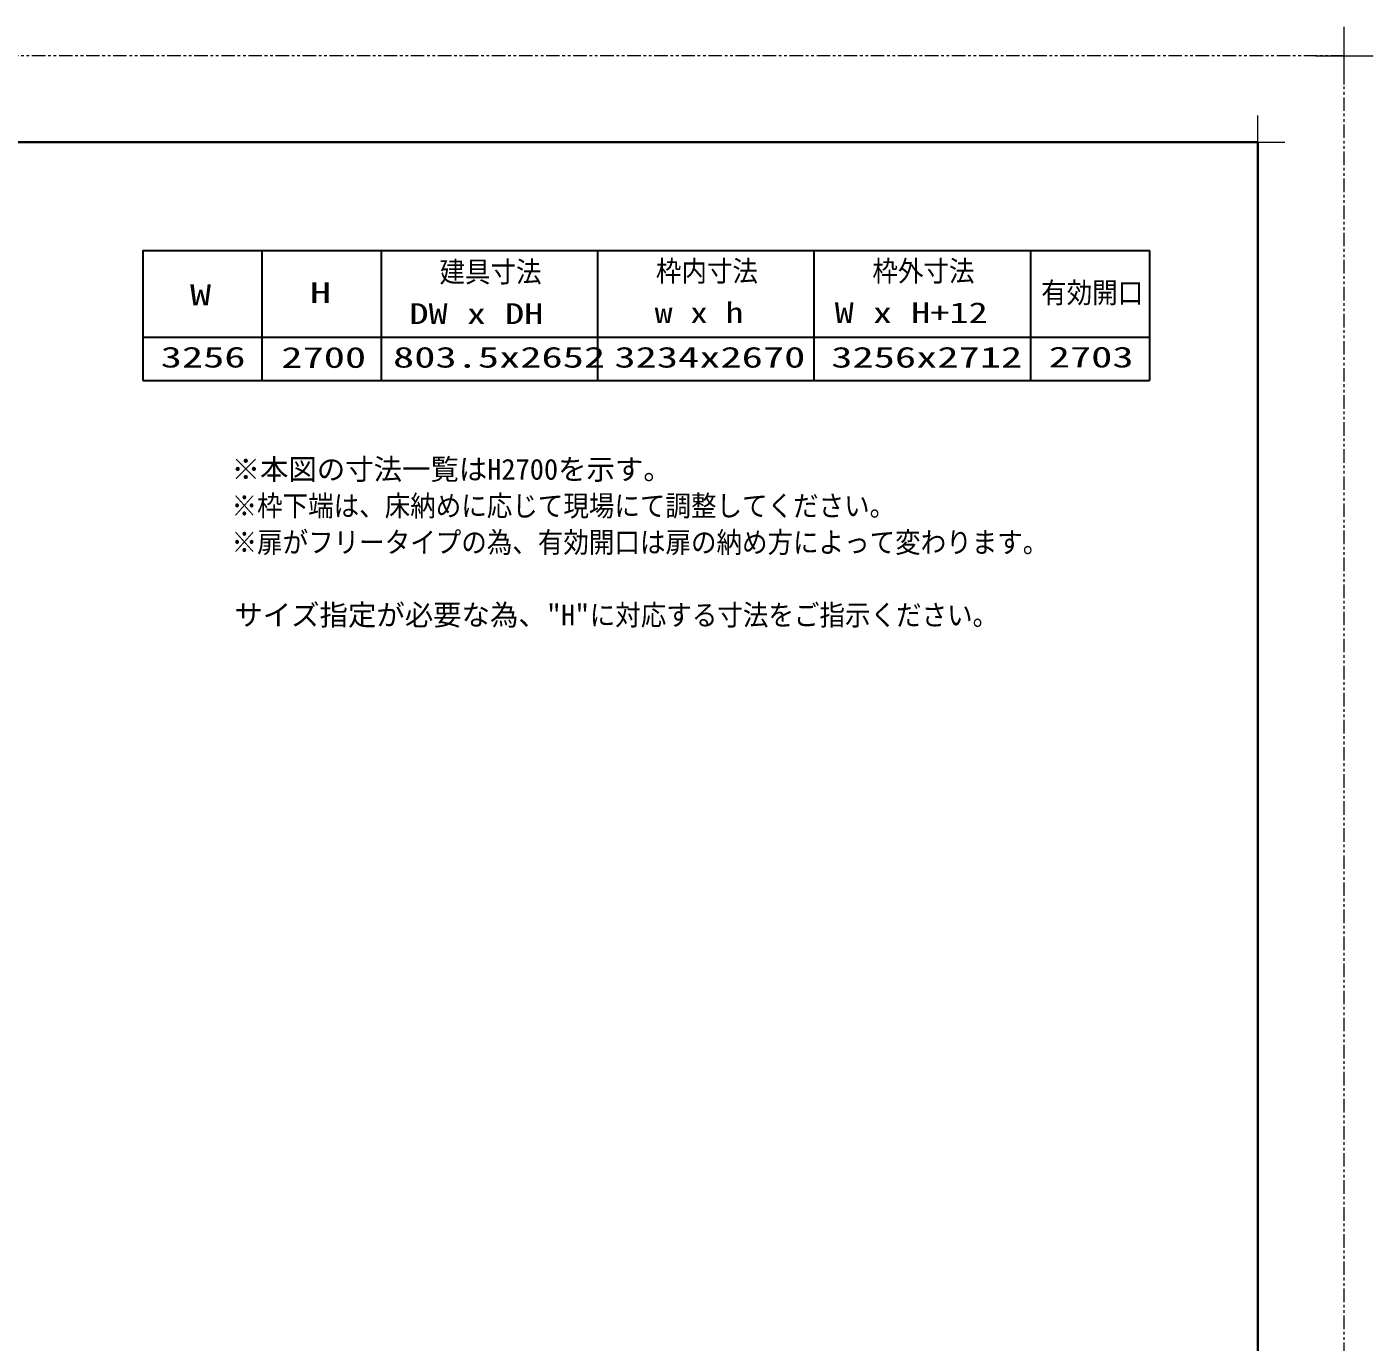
# Model space of a CAD drawing. Units: millimetres, scale not verified. Extents: x -1306 to 1306, y -607 to 607.
# Drawn here: x -222 to 400, y 0 to 607 of the extents above; entities that cross this region are included whole.
import ezdxf
from ezdxf.enums import TextEntityAlignment as Align

# ---------------------------------------------------------------- set-up
doc = ezdxf.new("R2010")
doc.units = ezdxf.units.MM
doc.header["$LTSCALE"] = 5
doc.linetypes.add('USER1', pattern=[2.5, 1.25, -0.25, 0.25, -0.25, 0.25, -0.25])
for name, color, linetype, lineweight in [('0-1_線(黄)', 2, 'Continuous', 15), ('0-3_陰線', 4, 'USER1', 9), ('0-D_線(白)', 7, 'Continuous', 30), ('1-4_DEFPOINTS', 7, 'Continuous', 5), ('1-7_図面枠', 7, 'Continuous', 35), ('1-8_一般', 7, 'Continuous', 5)]:
    doc.layers.add(name, color=color, linetype=linetype, lineweight=lineweight)
doc.styles.add('ＭＳ ゴシック', font='')
doc.styles.get('ＭＳ ゴシック').set_extended_font_data('MS Gothic')

# ---------------------------------------------------------------- blocks, each defined once
blk = doc.blocks.new('グループ-13-1')
at = {"layer": '1-8_一般'}
for p, q in [((62041.6, -14029.5), (62041.6, -13365.5)), ((61709.6, -13697.5), (62373.6, -13697.5))]:
    blk.add_line(p, q, dxfattribs=at)

msp = doc.modelspace()

# ---------------------------------------------------------------- linework, layer by layer
at = {"layer": '0-3_陰線'}
for p, q in [((387.036, 594), (-1292.964, 594)), ((387.036, -594), (387.036, 594))]:
    msp.add_line(p, q, dxfattribs=at)
at = {"layer": '0-D_線(白)'}
for p, q in [((-167.964, 504), (-167.964, 444)), ((-167.964, 504), (297.036, 504)), ((-112.964, 504), (-112.964, 444)), ((-57.964, 504), (-57.964, 444)), ((42.036, 504), (42.036, 444)), ((142.036, 504), (142.036, 444)), ((242.036, 504), (242.036, 444)), ((297.036, 504), (297.036, 444)), ((-167.964, 464), (297.036, 464)), ((-167.964, 444), (297.036, 444))]:
    msp.add_line(p, q, dxfattribs=at)
at = {"layer": '1-4_DEFPOINTS'}
for p, q in [((347.036, 541.55), (347.036, 566.45)), ((334.586, 554), (359.486, 554))]:
    msp.add_line(p, q, dxfattribs=at)
at = {"layer": '1-7_図面枠'}
msp.add_lwpolyline([(-1252.964, -554), (347.036, -554), (347.036, 554), (-1252.964, 554)], close=True, dxfattribs=at)

# ---------------------------------------------------------------- block references
at = {"layer": '0-3_陰線', "xscale": 0.04, "yscale": 0.04}
msp.add_blockref('グループ-13-1', (-2094.629, 1141.9), dxfattribs=at)

# ---------------------------------------------------------------- texts
at = {"layer": '0-1_線(黄)', "style": 'ＭＳ ゴシック'}
for s, height, width, p in [('建具寸法', 9.604, 0.9, (-30.965, 486.519)), ('枠内寸法', 9.604, 0.9, (69.021, 486.873)), ('枠外寸法', 9.604, 0.9, (169.021, 486.873)), ('W', 9.604, 1.5, (-146.217, 475.906)), ('H', 9.604, 1.5, (-90.826, 476.887)), ('有効開口', 9.604, 0.9, (246.996, 476.887)), ('DW x DH', 9.621, 1.35, (-44.832, 467.19)), ('w x h', 9.621, 1.25, (68.471, 467.615)), ('W x H+12', 9.621, 1.35, (151.609, 467.615)), ('3256', 9.604, 1.5, (-159.741, 447.121)), ('2700', 9.604, 1.5, (-104.024, 446.979)), ('803.5x2652', 9.604, 1.5, (-52.42, 447.081)), ('3234x2670', 9.604, 1.5, (49.851, 447.081)), ('3256x2712', 9.604, 1.5, (150.031, 447.081)), ('2703', 9.604, 1.5, (250.479, 447.157)), ('※枠下端は、床納めに応じて現場にて調整してください。', 9.604, 0.9, (-126.995, 378.482)), ('※扉がフリータイプの為、有効開口は扉の納め方によって変わります。', 9.604, 0.9, (-126.995, 361.634)), ('に対応する寸法をご指示ください。', 9.604, 0.9, (38.466, 328.062))]:
    msp.add_text(s, height=height, dxfattribs=dict(at, width=width)).set_placement(p, align=Align.BOTTOM_LEFT)
for s, p in [('※本図の寸法一覧はH2700を示す。', (-126.995, 395.331)), ('サイズ指定が必要な為、"H"', (-125.726, 328.062))]:
    msp.add_text(s, height=9.621, dxfattribs=at).set_placement(p, align=Align.BOTTOM_LEFT)

doc.saveas('drawing.dxf')
